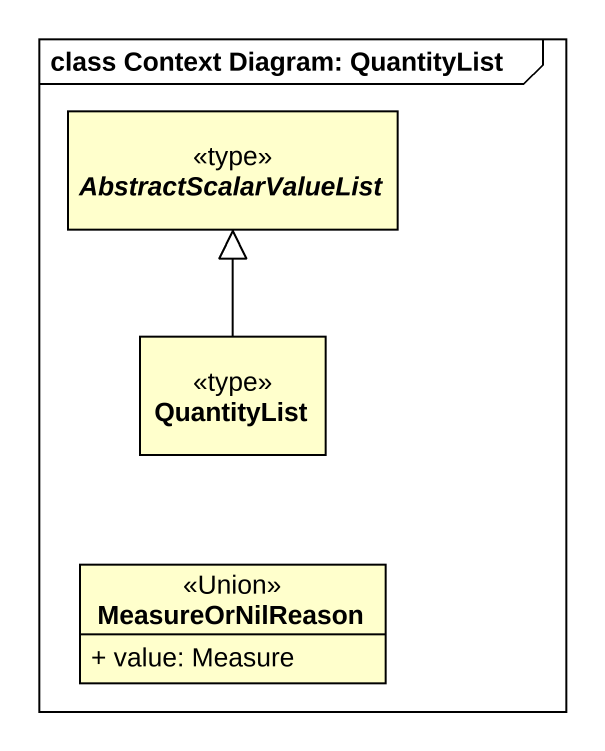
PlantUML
@startuml
mainframe class Context Diagram: QuantityList
hide circle
hide empty members
skinparam classAttributeIconSize 0
abstract class AbstractScalarValueList <<type>>
class QuantityList <<type>>
class MeasureOrNilReason <<Union>> {
  + value: Measure
}
QuantityList -up-|> AbstractScalarValueList
@enduml
